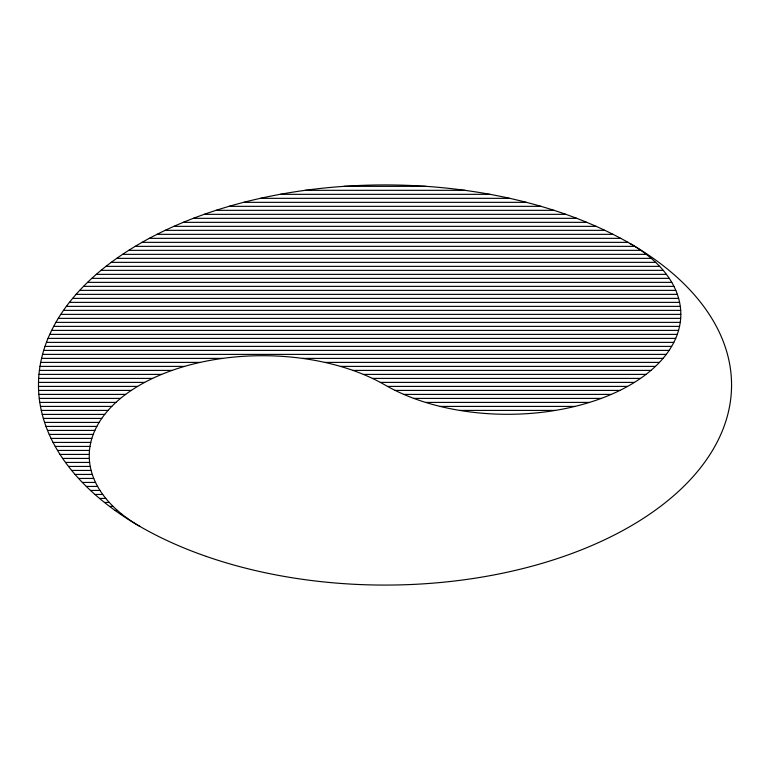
<?xml version="1.0" encoding="UTF-8"?>
<svg xmlns="http://www.w3.org/2000/svg" width="770" height="770" viewBox="0 0 770 770"><rect width="100%" height="100%" fill="white"/><g stroke="black" fill="none" stroke-linecap="round" stroke-linejoin="round"><path stroke-width="1.16" d="M344.026 186.34L426.031 186.34M305.007 190.334L465.042 190.334M280.011 194.338L490.038 194.338M260.289 198.342L509.759 198.342M243.638 202.346L526.41 202.346M229.046 206.341L541.002 206.341M215.995 210.345L554.053 210.345M204.156 214.349L565.902 214.349M193.28 218.343L576.769 218.343M183.241 222.347L586.807 222.347M173.895 226.351L596.153 226.351M165.175 230.355L604.874 230.355M156.993 234.35L613.064 234.35M149.293 238.353L620.755 238.353M142.036 242.358L628.012 242.358M135.183 246.362L634.769 246.362M128.706 250.356L640.842 250.356M122.565 254.36L646.309 254.36M116.751 258.364L651.228 258.364M111.227 262.358L655.665 262.358M105.991 266.362L659.649 266.362M101.014 270.366L663.23 270.366M96.298 274.37L666.435 274.37M91.813 278.365L669.265 278.365M87.559 282.369L671.767 282.369M83.526 286.373L673.933 286.373M79.705 290.377L675.791 290.377M76.086 294.371L677.35 294.371M72.659 298.375L678.611 298.375M69.425 302.379L679.583 302.379M66.374 306.373L680.266 306.373M63.496 310.377L680.68 310.377M60.801 314.381L680.805 314.381M58.27 318.385L680.661 318.385M55.902 322.38L680.237 322.38M53.698 326.384L679.535 326.384M51.648 330.388L678.543 330.388M49.761 334.392L677.263 334.392M48.029 338.386L675.694 338.386M46.441 342.39L673.817 342.39M45.007 346.394L671.632 346.394M43.717 350.389L669.111 350.389M42.571 354.392L666.262 354.392M41.57 358.397L222.569 358.397M302.446 358.397L663.037 358.397M40.714 362.4L200.181 362.4M324.834 362.4L659.438 362.4M39.992 366.395L184.55 366.395M340.465 366.395L655.424 366.395M39.414 370.399L172.095 370.399M352.92 370.399L650.958 370.399M38.981 374.403L161.633 374.403M363.373 374.403L646.011 374.403M38.683 378.407L152.595 378.407M372.411 378.407L640.515 378.407M38.519 382.401L144.654 382.401M380.351 382.401L634.403 382.401M38.5 386.405L137.599 386.405M387.503 386.405L627.579 386.405M38.615 390.409L131.295 390.409M395.164 390.409L619.917 390.409M38.875 394.404L125.616 394.404M403.846 394.404L611.236 394.404M39.27 398.408L120.515 398.408M413.837 398.408L601.245 398.408M39.809 402.412L115.914 402.412M425.618 402.412L589.474 402.412M40.483 406.416L111.766 406.416M440.103 406.416L574.978 406.416M41.301 410.41L108.041 410.41M459.709 410.41L555.372 410.41M42.254 414.414L104.71 414.414M43.361 418.418L101.746 418.418M44.602 422.422L99.138 422.422M45.998 426.416L96.847 426.416M47.538 430.42L94.883 430.42M49.232 434.424L93.218 434.424M51.07 438.419L91.851 438.419M53.072 442.423L90.783 442.423M55.228 446.427L89.994 446.427M57.548 450.431L89.484 450.431M60.022 454.425L89.253 454.425M62.678 458.429L89.301 458.429M65.498 462.433L89.628 462.433M68.492 466.437L90.234 466.437M71.677 470.432L91.12 470.432M75.046 474.436L92.294 474.436M78.607 478.44L93.757 478.44M82.371 482.434L95.528 482.434M86.336 486.438L97.607 486.438M90.523 490.442L100.004 490.442M94.931 494.446L102.737 494.446M99.58 498.44L105.827 498.44M104.479 502.444L109.292 502.444M109.638 506.448L113.151 506.448M115.077 510.452L117.454 510.452M120.803 514.447L122.228 514.447M126.848 518.451L127.522 518.451M139.986 526.468A173.269 100.033 0 0 1 139.986 385A173.269 100.033 0 0 1 385.019 385A173.269 100.033 0 0 0 630.062 385A173.269 100.033 0 0 0 630.062 243.532M206.302 556.412A346.529 200.065 0 0 0 731.5 388.658A346.529 200.065 0 0 0 217.265 209.941A346.529 200.065 0 0 0 206.302 556.412"/></g></svg>
